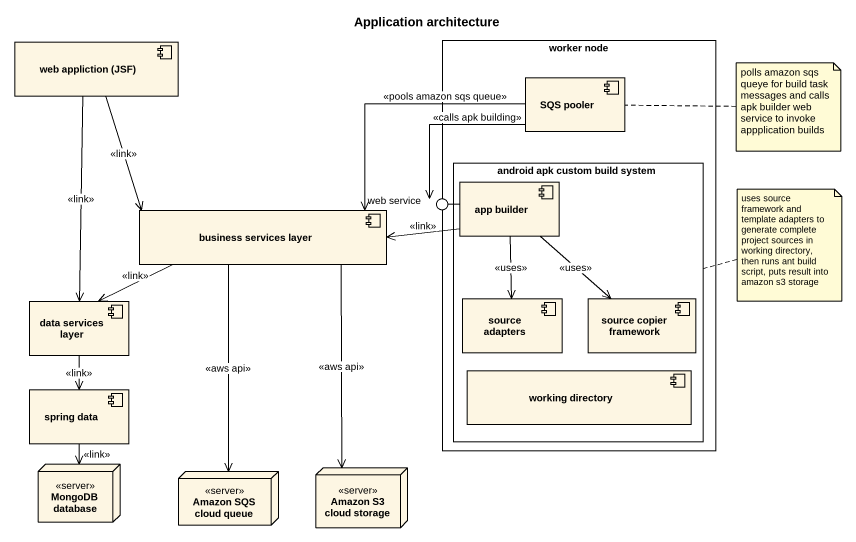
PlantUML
@startuml
title Application architecture
component "web appliction (JSF)" as web_appliction_JSF
rectangle "worker node" as worker_node {
  component "SQS pooler" as SQS_pooler
  rectangle "android apk custom build system" as android_apk_custom_build {
    component "app builder" as app_builder
    component "source adapters" as source_adapters
    component "source copier framework" as source_copier_framework
    component "working directory" as working_directory
  }
}
component "business services layer" as business_services_layer
() "web service" as web_service
component "data services layer" as data_services_layer
component "spring data" as spring_data
node "MongoDB database" as MongoDB_database <<server>>
node "Amazon SQS cloud queue" as Amazon_SQS_cloud_queue <<server>>
node "Amazon S3 cloud storage" as Amazon_S3_cloud_storage <<server>>
app_builder -left- web_service
web_appliction_JSF --> business_services_layer : <<link>>
web_appliction_JSF --> data_services_layer : <<link>>
SQS_pooler -left-> business_services_layer : <<pools amazon sqs queue>>
SQS_pooler --> web_service : <<calls apk building>>
app_builder -left-> business_services_layer : <<link>>
app_builder --> source_adapters : <<uses>>
app_builder --> source_copier_framework : <<uses>>
business_services_layer -left-> data_services_layer : <<link>>
business_services_layer --> Amazon_SQS_cloud_queue : <<aws api>>
business_services_layer --> Amazon_S3_cloud_storage : <<aws api>>
data_services_layer --> spring_data : <<link>>
spring_data --> MongoDB_database : <<link>>
note right of SQS_pooler : polls amazon sqs queye for build task messages and calls apk builder web service to invoke appplication builds
note right of android_apk_custom_build : uses source framework and template adapters to generate complete project sources in working directory, then runs ant build script, puts result into amazon s3 storage
@enduml
